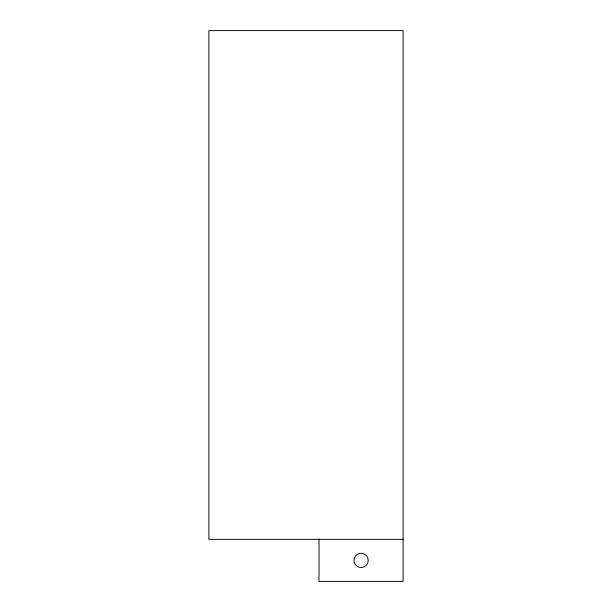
<?xml version="1.0" encoding="UTF-8"?>
<svg xmlns="http://www.w3.org/2000/svg" width="612" height="612" viewBox="0 0 612 612"><rect width="100%" height="100%" fill="white"/><g stroke="black" fill="none" stroke-linecap="round" stroke-linejoin="round"><path stroke-width="0.92" d="M403.109 539.356L208.891 539.356L208.891 30.6L403.109 30.6L403.109 581.4L319.02 581.4L319.02 538.988M357.492 566.567A7.145 7.145 0 0 0 368.217 560.378A7.145 7.145 0 0 0 357.492 554.189A7.145 7.145 0 0 0 357.492 566.567"/></g></svg>
